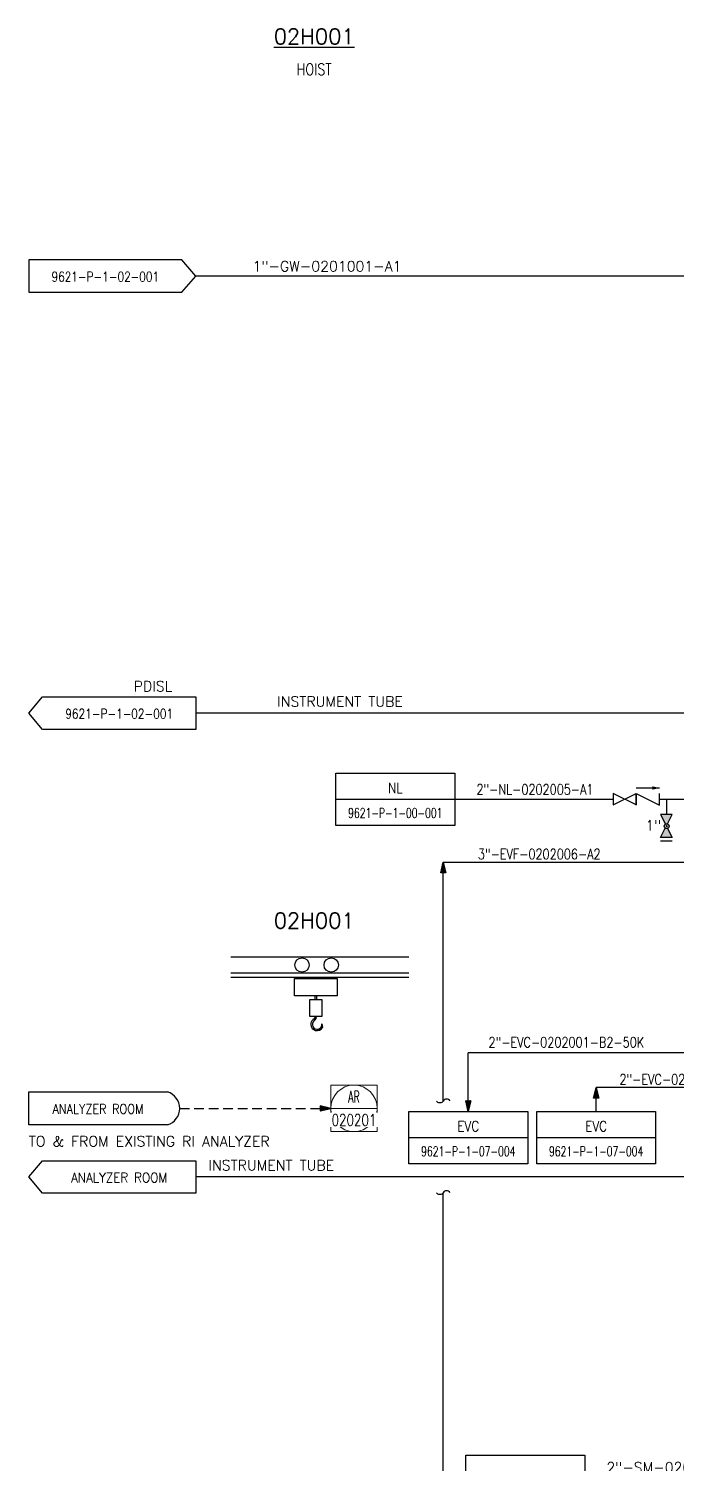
# Model space of a CAD drawing. Header units: inches. Extents: x 18 to 1172, y 24 to 967.
# Drawn here: x 21.9 to 189.3, y 595.7 to 966.5 of the extents above; entities that cross this region are included whole.
import ezdxf
from ezdxf.enums import TextEntityAlignment as Align

# ---------------------------------------------------------------- set-up
doc = ezdxf.new("R2010")
doc.units = ezdxf.units.IN
doc.header["$LTSCALE"] = 10
doc.header["$MEASUREMENT"] = 0
doc.linetypes.add('HIDDEN', pattern=[0.375, 0.25, -0.125])
for name, color, linetype in [('FITTING', 3, 'Continuous'), ('INST', 4, 'Continuous'), ('MINE-LINE', 6, 'Continuous'), ('Misc', 7, 'Continuous'), ('TEXT', 253, 'Continuous'), ('TXT-0', 7, 'Continuous'), ('WI', 255, 'Continuous')]:
    doc.layers.add(name, color=color, linetype=linetype)
doc.styles.add('ROMANS', font='romans.shx', dxfattribs={"width": 0.8})
doc.styles.add('S1', font='simplex', dxfattribs={"width": 0.8})
doc.styles.add('style1', font='SIMPLEX.shx', dxfattribs={"width": 0.8})

# ---------------------------------------------------------------- blocks, each defined once
blk = doc.blocks.new('SON')
at = {"linetype": 'ByBlock'}
h = blk.add_hatch(dxfattribs=at)
h.set_pattern_fill('ANSI37', color=0, scale=80, style=0)
h.paths.add_polyline_path([(64, 264), (-64, 264), (0, 0)])
at = {"color": 0, "linetype": 'ByBlock'}
blk.add_lwpolyline([(64, 264), (-64, 264), (0, 0)], close=True, dxfattribs=at)
blk = doc.blocks.new('OPD')
at = {"layer": 'Misc', "color": 0}
blk.add_lwpolyline([(0, -3.5), (33, -3.5), (36, 0), (33, 3.5), (0, 3.5)], close=True, dxfattribs=at)
at = {"layer": 'Misc', "color": 2, "style": 'ROMANS', "width": 0.8}
for tag, p in [('TAG_NO', (16.61, 1.82)), ('DWG_NO.', (16.54, -1.59)), ('SERVICE1', (16.61, -5.64)), ('SERVICE2', (16.61, -8.97))]:
    blk.add_attdef(tag, text='', height=2.5, dxfattribs=at).set_placement(p, align=Align.MIDDLE_CENTER)
blk = doc.blocks.new('checkvalve')
at = {"layer": 'FITTING', "color": 0}
blk.add_line((0, 2.92), (6, 2.92), dxfattribs=at)
blk.add_lwpolyline([(0, -1.5), (0, 1.5), (6, -1.5), (6, 1.5)], dxfattribs=at)
blk.add_lwpolyline([(4.2, 2.92, 0.9, 0, 0), (6, 2.92, 0, 0, 0)], format="xyseb", dxfattribs=at)
at = {"layer": 'FITTING', "color": 2, "style": 'ROMANS', "width": 0.85}
blk.add_attdef('SIZE', text='', height=2.5, dxfattribs=at).set_placement((3, 5.52), align=Align.MIDDLE)
blk = doc.blocks.new('*U34')
at = {"layer": 'INST', "color": 0, "linetype": 'Continuous', "lineweight": 0}
blk.add_line((6, 0), (-6, 0), dxfattribs=at)
at = {"layer": 'INST', "color": 0, "linetype": 'Continuous', "lineweight": 0, "flags": 128}
blk.add_lwpolyline([(6, 6), (-6, 6), (-6, -6), (6, -6)], close=True, dxfattribs=at)
at = {"layer": 'INST', "color": 0, "linetype": 'Continuous', "lineweight": 0}
blk.add_circle((0, 0), 6, dxfattribs=at)
at = {"style": 'ROMANS', "width": 0.8}
for tag, p in [('EQP', (0, 3)), ('NO', (0, -3))]:
    blk.add_attdef(tag, text='', height=3, dxfattribs=at).set_placement(p, align=Align.MIDDLE_CENTER)
blk.add_wipeout([(-6.2, -1.09), (6.2, -1.09), (6.2, -4.8), (-6.2, -4.8), (-6.2, -4.8), (-6.2, -4.8)]).dxf.layer = 'WI'
blk = doc.blocks.new('OPD_INT')
at = {"layer": 'Misc', "color": 0, "linetype": 'ByBlock'}
for p, q in [((0, 3.85), (32.59, 3.85)), ((0, -3.85), (0, 3.85)), ((32.59, -3.85), (0, -3.85))]:
    blk.add_line(p, q, dxfattribs=at)
blk.add_arc((31.5, 0), 4, 285.7979, 74.2021, dxfattribs=at)
at = {"layer": 'Misc', "color": 7, "style": 'S1'}
for tag, p in [('SERVICE1', (16.57, 13.88)), ('SERVICE2', (16.57, 10.12)), ('SERVICE3', (16.57, 6.05)), ('DWG_NO', (16.29, -0.13))]:
    blk.add_attdef(tag, text='', height=2.8, dxfattribs=at).set_placement(p, align=Align.MIDDLE_CENTER)
blk = doc.blocks.new('BRK LINE')
at = {"layer": 'MINE-LINE', "color": 0, "linetype": 'Continuous'}
blk.add_lwpolyline([(0, 1.73, 0.587355), (0, 0, -0.587355), (0, -1.73)], format="xyb", dxfattribs=at)

msp = doc.modelspace()

# ---------------------------------------------------------------- hatches: boundary and pattern name
at = {"layer": 'MINE-LINE', "linetype": 'Continuous'}
h = msp.add_hatch(color=6, dxfattribs=at)
h.paths.add_polyline_path([(188.22, 763.42), (185.22, 763.42), (186.46, 760.94, -0.226427), (187.01, 761)])
h.paths.add_polyline_path([(186.15, 760.39, 1), (187.43, 760.39, 1)])
h.paths.add_polyline_path([(186.93, 760.41, -1), (186.68, 760.41, -1)], flags=16)
h.paths.add_polyline_path([(187.03, 759.8, -0.245751), (186.44, 759.86), (185.22, 757.42), (188.22, 757.42)])

# ---------------------------------------------------------------- linework, layer by layer
at = {"color": 6}
for p, q in [((274.57, 789.61), (65.09, 789.61)), ((267.28, 701.78), (135.52, 701.78)), ((135.52, 687.83), (135.52, 701.78)), ((289.36, 692.82), (168.56, 692.82)), ((168.56, 686.68), (168.56, 692.82)), ((215.56, 669.73), (65.09, 669.73))]:
    msp.add_line(p, q, dxfattribs=at)
at = {"color": 6, "linetype": 'Continuous'}
for p, q in [((120.16, 679.91), (150.89, 679.91)), ((153.19, 679.91), (183.93, 679.91))]:
    msp.add_line(p, q, dxfattribs=at)
at = {"color": 6}
msp.add_lwpolyline([(231.24, 902.57), (65.09, 902.57)], dxfattribs=at)
at = {"color": 6, "linetype": 'Continuous'}
for points in [[(120.16, 686.68), (150.89, 686.68), (150.89, 673.14), (120.16, 673.14)], [(153.19, 686.68), (183.93, 686.68), (183.93, 673.14), (153.19, 673.14)], [(134.9, 597.82), (165.63, 597.82), (165.63, 584.28), (134.9, 584.28)]]:
    msp.add_lwpolyline(points, close=True, dxfattribs=at)
at = {"layer": 'MINE-LINE', "color": 6, "linetype": 'Continuous'}
for p, q in [((101.28, 767.36), (132.02, 767.36)), ((132.02, 767.36), (172.93, 767.36)), ((184.9, 767.34), (193.29, 767.35)), ((186.72, 767.36), (186.72, 763.42)), ((188.22, 763.42), (185.22, 763.42)), ((188.22, 763.42), (185.22, 763.42)), ((187.01, 761), (188.22, 763.42)), ((187.01, 761), (188.22, 763.42)), ((188.22, 757.42), (185.22, 757.42)), ((188.22, 757.42), (185.22, 757.42)), ((185.22, 756.63), (188.22, 756.63)), ((187.03, 759.8), (188.22, 757.42)), ((187.03, 759.8), (188.22, 757.42)), ((129.05, 689.35), (129.05, 751.06)), ((129.05, 751.06), (253.4, 751.06)), ((120.14, 726.53), (74.15, 726.53)), ((120.14, 722.43), (74.15, 722.43)), ((120.14, 721.25), (74.15, 721.25)), ((95.92, 715.55), (95.92, 716.51)), ((96.34, 715.64), (96.34, 716.51)), ((96.22, 710.73), (95.71, 710.12)), ((95.84, 710.72), (95.92, 711.18)), ((96.22, 710.73), (96.3, 711.18)), ((97.68, 709.3), (97.85, 708.34)), ((129.05, 400.37), (129.05, 665.66))]:
    msp.add_line(p, q, dxfattribs=at)
at = {"layer": 'MINE-LINE', "color": 1, "linetype": 'Continuous'}
for p, q in [((185.22, 763.42), (186.46, 760.94)), ((185.22, 763.42), (186.46, 760.94)), ((185.22, 757.42), (186.44, 759.86)), ((185.22, 757.42), (186.44, 759.86))]:
    msp.add_line(p, q, dxfattribs=at)
at = {"layer": 'MINE-LINE', "color": 2, "linetype": 'HIDDEN'}
msp.add_line((60.94, 687.45), (99.97, 687.45), dxfattribs=at)
at = {"layer": 'MINE-LINE', "color": 6, "linetype": 'Continuous'}
for points in [[(101.28, 774.12), (132.02, 774.12), (132.02, 760.59), (101.28, 760.59)], [(178.9, 765.87), (172.93, 768.84), (172.93, 765.87), (178.9, 768.84)], [(101.59, 721.02), (101.59, 716.51), (90.63, 716.51), (90.63, 721.02)], [(97.7, 715.57), (97.7, 711.18), (94.53, 711.18), (94.53, 715.57)]]:
    msp.add_lwpolyline(points, close=True, dxfattribs=at)
at = {"layer": 'MINE-LINE', "color": 6, "linetype": 'Continuous', "const_width": 0.25}
msp.add_lwpolyline([(186.93, 760.41, -1), (186.68, 760.41, -1)], format="xyb", close=True, dxfattribs=at)
msp.add_lwpolyline([(186.93, 760.41, -1), (186.68, 760.41, -1)], format="xyb", close=True, dxfattribs=at)
at = {"layer": 'MINE-LINE', "color": 6, "linetype": 'Continuous'}
for centre, radius in [((186.79, 760.39), 0.64), ((186.79, 760.39), 0.64), ((92.54, 724.5), 1.85), ((100.09, 724.5), 1.85)]:
    msp.add_circle(centre, radius, dxfattribs=at)
for centre, radius, start, end in [((96.44, 709.19), 1.64, 111.5066, 328.8011), ((96.45, 709.13), 1.24, 126.41, 7.8815)]:
    msp.add_arc(centre, radius, start, end, dxfattribs=at)

# ---------------------------------------------------------------- block references
at = {"color": 6, "xscale": -0.01039999999920838, "yscale": 0.01039999999920838, "zscale": 0.0104, "rotation": 180}
for p in [(129.05, 751.06), (168.56, 692.82)]:
    msp.add_blockref('SON', p, dxfattribs=at)
at = {"layer": 'MINE-LINE', "color": 6, "linetype": 'Continuous'}
ref = msp.add_blockref('OPD', (21.89, 902.57), dxfattribs=dict(at, xscale=1.199999999999818, yscale=1.199999999999818, zscale=1.199999999999818))
ref.add_attrib('DWG_NO.', '9621-P-1-02-001', dxfattribs={"layer": 'Misc', "color": 2, "height": 2.5, "style": 'S1', "width": 0.8}).set_placement((41.69, 902.41), align=Align.MIDDLE_CENTER)
ref = msp.add_blockref('OPD', (65.09, 789.61), dxfattribs=dict(at, xscale=-1.199999999999818, yscale=1.200000000000045, zscale=1.200000000000045))
ref.add_attrib('DWG_NO.', '9621-P-1-02-001', dxfattribs={"layer": 'Misc', "color": 2, "height": 2.5, "style": 'S1', "width": 0.8}).set_placement((45.29, 789.45), align=Align.MIDDLE_CENTER)
msp.add_blockref('checkvalve', (178.9, 767.34), dxfattribs=at)
ref = msp.add_blockref('OPD_INT', (21.89, 687.45), dxfattribs=dict(at, xscale=1.099999999999994, yscale=1.099999999999994, zscale=1.099999999999994))
ref.add_attrib('DWG_NO', 'ANALYZER ROOM', dxfattribs={"layer": 'Misc', "color": 2, "height": 2.5, "style": 'ROMANS', "width": 0.85}).set_placement((39.81, 687.31), align=Align.MIDDLE_CENTER)
at = {"layer": 'MINE-LINE', "color": 6, "linetype": 'Continuous', "rotation": 270}
for p in [(129.05, 689.35), (129.05, 665.66)]:
    msp.add_blockref('BRK LINE', p, dxfattribs=at)
at = {"layer": 'MINE-LINE', "color": 6, "linetype": 'Continuous', "xscale": 0.01039999999920838, "yscale": 0.01039999999920838, "zscale": 0.01039999999920838, "rotation": 90}
msp.add_blockref('SON', (99.97, 687.45), dxfattribs=at)
at = {"layer": 'MINE-LINE', "color": 6, "linetype": 'Continuous', "xscale": -0.01039999999920838, "yscale": 0.01039999999920838, "zscale": 0.0104}
msp.add_blockref('SON', (135.52, 686.68), dxfattribs=at)
at = {"layer": 'MINE-LINE', "color": 6, "linetype": 'Continuous'}
ref = msp.add_blockref('OPD', (65.09, 669.73), dxfattribs=dict(at, xscale=-1.199999999999818, yscale=1.200000000000045, zscale=1.200000000000045))
ref.add_attrib('DWG_NO.', 'ANALYZER ROOM', dxfattribs={"layer": 'Misc', "color": 2, "height": 2.5, "style": 'S1', "width": 0.9}).set_placement((45.29, 669.57), align=Align.MIDDLE_CENTER)

# ---------------------------------------------------------------- texts
at = {"layer": 'TEXT', "color": 0, "linetype": 'Continuous', "style": 'style1', "width": 0.85}
for s, p in [('NL', (116.65, 768.96)), ('EVC', (135.52, 681.51)), ('EVC', (168.56, 681.51))]:
    msp.add_text(s, height=2.667, dxfattribs=at).set_placement(p, align=Align.CENTER)
at = {"layer": 'TXT-0', "style": 'style1'}
for s, p in [('%%U02H001', (95.68, 964.51)), ('02H001', (95.68, 735.98))]:
    msp.add_text(s, height=4, dxfattribs=at).set_placement(p, align=Align.MIDDLE_CENTER)
at = {"layer": 'TXT-0'}
for s, height, style, width, p in [('HOIST', 3, 'ROMANS', 0.8, (95.68, 954.51)), ('9621-P-1-00-001', 2.5, 'style1', 0.7, (116.65, 762.55)), ('3"-EVF-0202006-A2', 2.6667, 'style1', 0.8, (153.85, 751.84)), ('2"-EVC-0202001-B2-50K', 2.6667, 'style1', 0.8, (160.87, 703.19)), ('2"-EVC-0202002-B2-50K', 2.6667, 'style1', 0.8, (194.71, 693.62)), ('9621-P-1-07-004', 2.5, 'style1', 0.7, (135.52, 675.1)), ('9621-P-1-07-004', 2.5, 'style1', 0.7, (168.56, 675.1))]:
    msp.add_text(s, height=height, dxfattribs=dict(at, style=style, width=width)).set_placement(p, align=Align.CENTER)
at = {"layer": 'TXT-0', "style": 'style1'}
for s, height, p in [('1"-GW-0201001-A1', 2.6667, (99, 903.78)), ('PDISL', 2.667, (54, 795.22, 0.01)), ('1"', 2.667, (183.34, 759.25)), ('2"-SM-0202001-A2-50W', 2.6667, (195.55, 593.31))]:
    msp.add_text(s, height=height, dxfattribs=at).set_placement(p, align=Align.CENTER)
for s, p in [('INSTRUMENT TUBE', (86.12, 791.28)), ('TO & FROM EXISTING RI ANALYZER', (21.89, 677.6)), ('INSTRUMENT TUBE', (68.37, 671.4))]:
    msp.add_text(s, height=2.6667, dxfattribs=at).set_placement(p)
at = {"layer": 'TXT-0', "style": 'style1', "width": 0.8}
msp.add_text('2"-NL-0202005-A1', height=2.6667, dxfattribs=at).set_placement((137.62, 768.57))

# ---------------------------------------------------------------- next in the draw order: block references
at = {"color": 6, "linetype": 'Continuous'}
ref = msp.add_blockref('*U34', (105.97, 687.45), dxfattribs=at)
ref.add_attrib('EQP', 'AR', dxfattribs={"color": 7, "height": 3, "style": 'ROMANS', "width": 0.6}).set_placement((105.97, 690.45), align=Align.MIDDLE_CENTER)
ref.add_attrib('NO', '020201', dxfattribs={"color": 7, "height": 3, "style": 'ROMANS', "width": 0.75}).set_placement((105.97, 684.45), align=Align.MIDDLE_CENTER)

doc.saveas('drawing.dxf')
